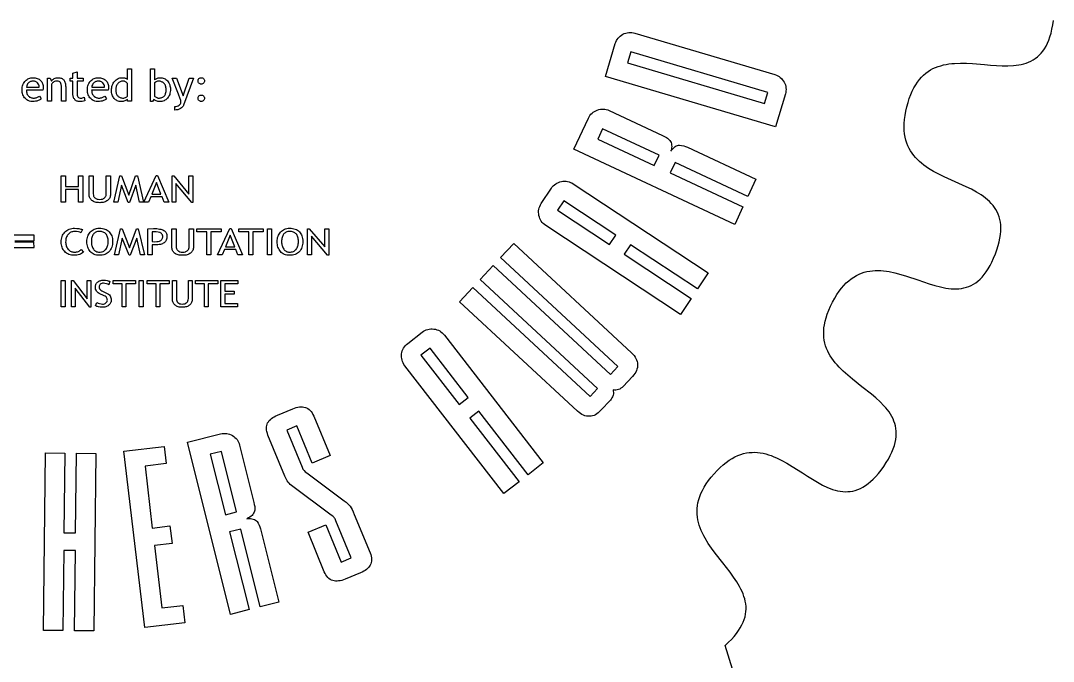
# Model space of a CAD drawing. Extents: x 6 to 265, y -82 to 305.
# Drawn here: x 128 to 259.6, y 79.3 to 160.9 of the extents above; entities that cross this region are included whole.
import ezdxf

# ---------------------------------------------------------------- set-up
doc = ezdxf.new("R2010")
doc.units = 0
doc.layers.add('PAGR', color=18, linetype='CONTINUOUS')

msp = doc.modelspace()

# ---------------------------------------------------------------- linework, layer by layer
at = {"layer": 'PAGR'}
for points in [[(233.53, 30.49), (217.75, 81.35), (218.17, 81.74), (218.55, 82.12), (218.89, 82.5), (219.19, 82.87), (219.46, 83.23), (219.69, 83.59), (219.89, 83.95), (220.05, 84.3), (220.18, 84.64), (220.29, 84.98), (220.36, 85.32), (220.4, 85.65), (220.42, 85.98), (220.42, 86.31), (220.38, 86.63), (220.33, 86.96), (220.26, 87.27), (220.16, 87.59), (220.05, 87.9), (219.92, 88.21), (219.77, 88.52), (219.61, 88.83), (219.24, 89.44), (218.84, 90.05), (218.39, 90.65), (217.45, 91.87), (216.49, 93.09), (216.03, 93.71), (215.6, 94.34), (215.21, 94.98), (215.03, 95.31), (214.87, 95.63), (214.72, 95.96), (214.58, 96.3), (214.46, 96.64), (214.37, 96.98), (214.29, 97.33), (214.23, 97.68), (214.19, 98.04), (214.18, 98.4), (214.19, 98.76), (214.23, 99.14), (214.3, 99.51), (214.39, 99.9), (214.52, 100.29), (214.68, 100.68), (214.87, 101.08), (215.09, 101.49), (215.35, 101.91), (215.64, 102.33), (215.98, 102.76), (216.35, 103.2), (216.74, 103.62), (217.13, 104), (217.51, 104.34), (217.89, 104.65), (218.27, 104.92), (218.64, 105.15), (219.01, 105.35), (219.38, 105.52), (219.75, 105.66), (220.11, 105.77), (220.47, 105.84), (220.83, 105.9), (221.19, 105.92), (221.54, 105.93), (221.89, 105.9), (222.24, 105.86), (222.59, 105.8), (222.94, 105.72), (223.28, 105.62), (223.62, 105.5), (223.96, 105.37), (224.3, 105.23), (224.97, 104.9), (225.63, 104.53), (226.29, 104.14), (227.6, 103.31), (228.25, 102.89), (228.89, 102.49), (229.53, 102.11), (230.17, 101.76), (230.81, 101.46), (231.13, 101.33), (231.45, 101.21), (231.77, 101.12), (232.09, 101.03), (232.41, 100.97), (232.73, 100.93), (233.05, 100.91), (233.37, 100.92), (233.69, 100.94), (234.02, 101), (234.34, 101.08), (234.66, 101.19), (234.99, 101.33), (235.31, 101.5), (235.64, 101.7), (235.97, 101.94), (236.29, 102.21), (236.62, 102.52), (236.96, 102.86), (237.29, 103.24), (237.62, 103.67), (237.96, 104.13), (238.27, 104.61), (238.55, 105.07), (238.79, 105.52), (239, 105.96), (239.17, 106.38), (239.31, 106.78), (239.42, 107.17), (239.49, 107.55), (239.54, 107.92), (239.56, 108.28), (239.55, 108.62), (239.51, 108.96), (239.45, 109.28), (239.37, 109.6), (239.26, 109.91), (239.14, 110.2), (238.99, 110.5), (238.82, 110.78), (238.64, 111.06), (238.44, 111.33), (238.22, 111.59), (237.99, 111.85), (237.49, 112.36), (236.95, 112.85), (236.38, 113.33), (235.18, 114.28), (233.96, 115.24), (233.37, 115.73), (232.8, 116.24), (232.27, 116.76), (232.02, 117.04), (231.78, 117.31), (231.56, 117.6), (231.35, 117.89), (231.15, 118.19), (230.98, 118.5), (230.82, 118.82), (230.68, 119.15), (230.56, 119.49), (230.46, 119.83), (230.39, 120.19), (230.34, 120.56), (230.31, 120.95), (230.32, 121.34), (230.35, 121.75), (230.4, 122.17), (230.49, 122.61), (230.61, 123.06), (230.77, 123.53), (230.95, 124.01), (231.17, 124.51), (231.43, 125.03), (231.71, 125.53), (231.99, 126), (232.29, 126.42), (232.58, 126.81), (232.89, 127.16), (233.19, 127.48), (233.51, 127.77), (233.83, 128.02), (234.15, 128.24), (234.48, 128.43), (234.81, 128.6), (235.14, 128.74), (235.48, 128.85), (235.82, 128.94), (236.17, 129), (236.52, 129.04), (236.87, 129.07), (237.22, 129.07), (237.58, 129.06), (237.94, 129.03), (238.3, 128.98), (238.66, 128.92), (239.39, 128.77), (240.12, 128.57), (240.85, 128.35), (242.32, 127.86), (243.04, 127.61), (243.76, 127.37), (244.48, 127.16), (245.18, 126.98), (245.87, 126.84), (246.21, 126.79), (246.55, 126.75), (246.88, 126.74), (247.21, 126.74), (247.53, 126.75), (247.86, 126.79), (248.17, 126.85), (248.48, 126.93), (248.79, 127.04), (249.09, 127.17), (249.38, 127.32), (249.67, 127.51), (249.95, 127.72), (250.23, 127.97), (250.49, 128.24), (250.76, 128.55), (251.01, 128.89), (251.26, 129.27), (251.5, 129.69), (251.73, 130.14), (251.95, 130.63), (252.17, 131.17), (252.36, 131.71), (252.52, 132.23), (252.65, 132.72), (252.75, 133.19), (252.82, 133.64), (252.86, 134.07), (252.87, 134.48), (252.85, 134.86), (252.81, 135.23), (252.74, 135.58), (252.65, 135.92), (252.54, 136.23), (252.4, 136.54), (252.25, 136.82), (252.07, 137.1), (251.88, 137.35), (251.66, 137.6), (251.44, 137.84), (251.19, 138.06), (250.93, 138.28), (250.66, 138.48), (250.38, 138.68), (249.77, 139.05), (249.13, 139.4), (248.47, 139.72), (247.07, 140.36), (245.67, 140.99), (244.98, 141.33), (244.31, 141.68), (243.67, 142.07), (243.36, 142.27), (243.06, 142.48), (242.78, 142.71), (242.5, 142.94), (242.25, 143.19), (242, 143.44), (241.77, 143.71), (241.56, 144), (241.36, 144.3), (241.19, 144.61), (241.03, 144.95), (240.89, 145.29), (240.78, 145.66), (240.69, 146.04), (240.62, 146.45), (240.58, 146.87), (240.56, 147.32), (240.57, 147.79), (240.61, 148.28), (240.67, 148.79), (240.77, 149.33), (240.9, 149.9), (241.05, 150.45), (241.21, 150.97), (241.4, 151.46), (241.59, 151.91), (241.8, 152.32), (242.03, 152.71), (242.26, 153.06), (242.51, 153.38), (242.77, 153.68), (243.04, 153.94), (243.33, 154.18), (243.62, 154.4), (243.92, 154.59), (244.23, 154.76), (244.55, 154.9), (244.88, 155.03), (245.22, 155.14), (245.56, 155.23), (245.91, 155.3), (246.26, 155.36), (246.62, 155.4), (246.99, 155.43), (247.73, 155.46), (248.49, 155.45), (249.25, 155.41), (250.79, 155.28), (251.55, 155.22), (252.3, 155.16), (253.05, 155.12), (253.77, 155.12), (254.47, 155.15), (254.82, 155.19), (255.15, 155.24), (255.48, 155.3), (255.8, 155.38), (256.11, 155.47), (256.41, 155.59), (256.7, 155.72), (256.98, 155.88), (257.26, 156.05), (257.52, 156.25), (257.76, 156.47), (258, 156.72), (258.22, 157), (258.43, 157.3), (258.63, 157.64), (258.81, 158), (258.97, 158.4), (259.12, 158.82), (259.26, 159.28), (259.38, 159.78), (259.48, 160.32), (259.56, 160.89)], [(127.29, 132.84), (129.75, 132.84), (129.75, 133.56), (124.99, 133.56)], [(124.99, 131.99), (129.76, 131.99), (129.73, 132.69), (127.29, 132.66)]]:
    msp.add_lwpolyline(points, dxfattribs=at)
for points in [[(224.1, 154.01), (224.28, 153.94), (224.46, 153.86), (224.62, 153.77), (224.78, 153.65), (224.92, 153.52), (225.04, 153.38), (225.16, 153.22), (225.27, 153.05), (225.36, 152.86), (225.43, 152.68), (225.48, 152.49), (225.51, 152.3), (225.52, 152.11), (225.51, 151.92), (225.48, 151.73), (225.44, 151.54), (224.19, 147.34), (202.53, 153.77), (203.77, 157.96), (203.84, 158.15), (203.92, 158.33), (204.01, 158.49), (204.13, 158.64), (204.25, 158.78), (204.4, 158.91), (204.56, 159.03), (204.73, 159.13), (204.92, 159.22), (205.1, 159.29), (205.29, 159.34), (205.48, 159.37), (205.68, 159.38), (205.87, 159.37), (206.07, 159.34), (206.27, 159.29)], [(205.75, 156.89), (205.34, 155.49), (222.78, 150.32), (223.19, 151.72)], [(134.7, 153.15), (134.36, 153.15), (134.36, 153.55), (134.7, 153.55), (134.7, 154.17), (135.22, 154.36), (135.22, 153.55), (136.02, 153.55), (136.02, 153.15), (135.22, 153.15), (135.22, 151.69), (135.22, 151.52), (135.25, 151.38), (135.29, 151.26), (135.34, 151.17), (135.41, 151.1), (135.5, 151.05), (135.61, 151.02), (135.74, 151.01), (135.84, 151.02), (135.94, 151.04), (136.05, 151.07), (136.15, 151.11), (136.23, 150.66), (136.06, 150.62), (135.89, 150.6), (135.71, 150.58), (135.52, 150.58), (135.44, 150.58), (135.36, 150.59), (135.28, 150.61), (135.2, 150.64), (135.13, 150.68), (135.06, 150.72), (135, 150.77), (134.94, 150.83), (134.88, 150.9), (134.83, 150.97), (134.79, 151.05), (134.76, 151.13), (134.73, 151.21), (134.71, 151.3), (134.7, 151.39), (134.7, 151.49)], [(141.63, 150.63), (141.63, 150.85), (141.56, 150.79), (141.48, 150.73), (141.39, 150.69), (141.3, 150.65), (141.2, 150.62), (141.09, 150.6), (140.97, 150.58), (140.84, 150.58), (140.71, 150.59), (140.58, 150.6), (140.46, 150.64), (140.35, 150.68), (140.24, 150.73), (140.14, 150.8), (140.04, 150.88), (139.95, 150.97), (139.87, 151.08), (139.81, 151.19), (139.75, 151.3), (139.7, 151.43), (139.66, 151.57), (139.63, 151.71), (139.62, 151.86), (139.61, 152.02), (139.62, 152.18), (139.64, 152.34), (139.67, 152.49), (139.71, 152.63), (139.77, 152.77), (139.83, 152.9), (139.91, 153.02), (140.01, 153.14), (140.11, 153.25), (140.21, 153.35), (140.32, 153.43), (140.44, 153.49), (140.56, 153.54), (140.68, 153.58), (140.81, 153.6), (140.94, 153.61), (141.16, 153.6), (141.25, 153.58), (141.34, 153.56), (141.42, 153.53), (141.5, 153.49), (141.57, 153.45), (141.63, 153.4), (141.63, 154.75), (142.15, 154.75), (142.15, 150.63)], [(145.02, 150.84), (144.83, 150.58), (144.57, 150.58), (144.57, 154.75), (145.09, 154.75), (145.09, 153.34), (145.14, 153.39), (145.2, 153.44), (145.28, 153.48), (145.37, 153.52), (145.47, 153.56), (145.57, 153.59), (145.67, 153.6), (145.77, 153.61), (145.92, 153.6), (146.06, 153.58), (146.19, 153.55), (146.31, 153.51), (146.43, 153.45), (146.54, 153.38), (146.65, 153.29), (146.74, 153.19), (146.83, 153.09), (146.91, 152.97), (146.97, 152.85), (147.02, 152.72), (147.06, 152.59), (147.09, 152.45), (147.11, 152.3), (147.12, 152.15), (147.11, 151.97), (147.09, 151.8), (147.06, 151.64), (147.02, 151.49), (146.97, 151.35), (146.91, 151.22), (146.83, 151.11), (146.74, 151), (146.64, 150.9), (146.54, 150.81), (146.42, 150.74), (146.3, 150.68), (146.17, 150.64), (146.03, 150.6), (145.88, 150.58), (145.73, 150.58), (145.63, 150.58), (145.52, 150.6), (145.42, 150.62), (145.32, 150.65), (145.23, 150.7), (145.14, 150.74), (145.07, 150.79)], [(130.87, 152.04), (128.77, 152.04), (128.77, 151.92), (128.78, 151.8), (128.81, 151.69), (128.84, 151.59), (128.88, 151.49), (128.92, 151.41), (128.98, 151.33), (129.05, 151.25), (129.11, 151.2), (129.18, 151.15), (129.25, 151.11), (129.33, 151.07), (129.41, 151.05), (129.5, 151.03), (129.59, 151.02), (129.69, 151.01), (129.79, 151.02), (129.9, 151.03), (130, 151.05), (130.09, 151.08), (130.18, 151.11), (130.27, 151.16), (130.35, 151.21), (130.43, 151.27), (130.65, 150.9), (130.58, 150.84), (130.49, 150.79), (130.39, 150.74), (130.28, 150.69), (130.12, 150.64), (129.95, 150.61), (129.77, 150.58), (129.58, 150.58), (129.45, 150.58), (129.32, 150.6), (129.19, 150.63), (129.07, 150.67), (128.96, 150.72), (128.85, 150.79), (128.75, 150.86), (128.65, 150.95), (128.55, 151.06), (128.46, 151.17), (128.39, 151.3), (128.33, 151.43), (128.28, 151.58), (128.25, 151.73), (128.23, 151.89), (128.22, 152.06), (128.23, 152.24), (128.25, 152.4), (128.28, 152.56), (128.33, 152.71), (128.39, 152.85), (128.47, 152.98), (128.56, 153.11), (128.66, 153.22), (128.76, 153.31), (128.86, 153.39), (128.97, 153.46), (129.09, 153.51), (129.21, 153.55), (129.33, 153.58), (129.46, 153.6), (129.59, 153.61), (129.74, 153.6), (129.89, 153.59), (130.02, 153.56), (130.15, 153.52), (130.27, 153.47), (130.38, 153.41), (130.48, 153.34), (130.57, 153.26), (130.65, 153.17), (130.72, 153.07), (130.78, 152.97), (130.83, 152.86), (130.87, 152.75), (130.89, 152.62), (130.91, 152.5), (130.91, 152.36), (130.9, 152.19)], [(129.61, 153.17), (129.45, 153.16), (129.37, 153.14), (129.3, 153.12), (129.23, 153.08), (129.16, 153.05), (129.09, 153), (129.03, 152.95), (128.93, 152.84), (128.86, 152.71), (128.81, 152.57), (128.78, 152.42), (130.4, 152.42), (130.39, 152.57), (130.35, 152.71), (130.29, 152.83), (130.2, 152.94), (130.14, 153), (130.08, 153.04), (130.02, 153.08), (129.95, 153.12), (129.87, 153.14), (129.79, 153.16), (129.7, 153.17)], [(133.26, 150.63), (133.26, 152.33), (133.25, 152.55), (133.22, 152.73), (133.18, 152.87), (133.15, 152.93), (133.12, 152.99), (133.08, 153.03), (133.04, 153.07), (132.99, 153.1), (132.93, 153.13), (132.8, 153.16), (132.65, 153.17), (132.56, 153.17), (132.46, 153.15), (132.37, 153.11), (132.28, 153.07), (132.18, 153.01), (132.1, 152.95), (132.04, 152.88), (131.98, 152.8), (131.98, 150.63), (131.46, 150.63), (131.46, 153.55), (131.81, 153.55), (131.98, 153.18), (132.05, 153.28), (132.13, 153.37), (132.22, 153.44), (132.32, 153.5), (132.43, 153.55), (132.55, 153.58), (132.68, 153.6), (132.82, 153.61), (132.93, 153.6), (133.04, 153.59), (133.14, 153.57), (133.24, 153.54), (133.32, 153.49), (133.4, 153.44), (133.47, 153.39), (133.54, 153.32), (133.59, 153.24), (133.64, 153.15), (133.68, 153.06), (133.72, 152.95), (133.74, 152.84), (133.76, 152.71), (133.77, 152.58), (133.78, 152.44), (133.78, 150.63)], [(139.19, 152.04), (137.08, 152.04), (137.09, 151.92), (137.1, 151.8), (137.12, 151.69), (137.15, 151.59), (137.19, 151.49), (137.24, 151.41), (137.3, 151.33), (137.36, 151.25), (137.43, 151.2), (137.5, 151.15), (137.57, 151.11), (137.65, 151.07), (137.73, 151.05), (137.82, 151.03), (137.91, 151.02), (138, 151.01), (138.11, 151.02), (138.22, 151.03), (138.32, 151.05), (138.41, 151.08), (138.5, 151.11), (138.59, 151.16), (138.67, 151.21), (138.75, 151.27), (138.96, 150.9), (138.9, 150.84), (138.81, 150.79), (138.71, 150.74), (138.6, 150.69), (138.44, 150.64), (138.27, 150.61), (138.09, 150.58), (137.9, 150.58), (137.77, 150.58), (137.64, 150.6), (137.51, 150.63), (137.39, 150.67), (137.28, 150.72), (137.17, 150.79), (137.07, 150.86), (136.97, 150.95), (136.87, 151.06), (136.78, 151.17), (136.71, 151.3), (136.65, 151.43), (136.6, 151.58), (136.56, 151.73), (136.54, 151.89), (136.54, 152.06), (136.54, 152.24), (136.57, 152.4), (136.6, 152.56), (136.65, 152.71), (136.71, 152.85), (136.79, 152.98), (136.87, 153.11), (136.98, 153.22), (137.08, 153.31), (137.18, 153.39), (137.29, 153.46), (137.41, 153.51), (137.53, 153.55), (137.65, 153.58), (137.78, 153.6), (137.91, 153.61), (138.06, 153.6), (138.2, 153.59), (138.34, 153.56), (138.47, 153.52), (138.58, 153.47), (138.69, 153.41), (138.79, 153.34), (138.89, 153.26), (138.97, 153.17), (139.04, 153.07), (139.1, 152.97), (139.15, 152.86), (139.18, 152.75), (139.21, 152.62), (139.23, 152.5), (139.23, 152.36), (139.22, 152.19)], [(137.93, 153.17), (137.77, 153.16), (137.69, 153.14), (137.61, 153.12), (137.54, 153.08), (137.48, 153.05), (137.41, 153), (137.35, 152.95), (137.25, 152.84), (137.18, 152.71), (137.12, 152.57), (137.1, 152.42), (138.72, 152.42), (138.7, 152.57), (138.67, 152.71), (138.61, 152.83), (138.52, 152.94), (138.46, 153), (138.4, 153.04), (138.34, 153.08), (138.26, 153.12), (138.19, 153.14), (138.11, 153.16), (138.02, 153.17)], [(141.63, 152.88), (141.58, 152.95), (141.52, 153.01), (141.46, 153.06), (141.4, 153.1), (141.33, 153.13), (141.25, 153.15), (141.18, 153.17), (141.09, 153.17), (140.99, 153.17), (140.89, 153.15), (140.8, 153.13), (140.71, 153.09), (140.63, 153.05), (140.56, 153), (140.48, 152.93), (140.42, 152.86), (140.36, 152.78), (140.3, 152.7), (140.26, 152.6), (140.22, 152.51), (140.2, 152.41), (140.18, 152.3), (140.16, 152.19), (140.16, 152.07), (140.16, 151.94), (140.17, 151.82), (140.19, 151.71), (140.22, 151.61), (140.25, 151.51), (140.29, 151.43), (140.34, 151.35), (140.4, 151.28), (140.46, 151.22), (140.53, 151.16), (140.61, 151.12), (140.7, 151.08), (140.79, 151.05), (140.89, 151.03), (141, 151.02), (141.12, 151.01), (141.18, 151.02), (141.25, 151.03), (141.41, 151.09), (141.49, 151.13), (141.55, 151.17), (141.6, 151.21), (141.63, 151.26)], [(145.09, 152.94), (145.09, 151.26), (145.11, 151.23), (145.14, 151.2), (145.29, 151.11), (145.46, 151.04), (145.53, 151.02), (145.58, 151.01), (145.71, 151.02), (145.83, 151.03), (145.94, 151.05), (146.04, 151.08), (146.13, 151.11), (146.21, 151.16), (146.28, 151.21), (146.34, 151.27), (146.39, 151.34), (146.44, 151.42), (146.48, 151.51), (146.51, 151.61), (146.54, 151.72), (146.56, 151.84), (146.57, 151.97), (146.57, 152.12), (146.57, 152.24), (146.55, 152.35), (146.53, 152.46), (146.5, 152.56), (146.47, 152.65), (146.42, 152.74), (146.36, 152.82), (146.3, 152.89), (146.23, 152.96), (146.16, 153.02), (146.08, 153.06), (145.99, 153.1), (145.9, 153.13), (145.8, 153.15), (145.69, 153.17), (145.58, 153.17), (145.53, 153.17), (145.47, 153.15), (145.32, 153.09), (145.17, 153.01), (145.13, 152.98)], [(148.8, 150.13), (148.78, 150.07), (148.74, 150), (148.65, 149.88), (148.53, 149.77), (148.38, 149.67), (148.21, 149.59), (148.04, 149.53), (147.85, 149.5), (147.66, 149.49), (147.66, 149.95), (147.82, 149.96), (147.96, 149.99), (148.09, 150.03), (148.22, 150.1), (148.32, 150.18), (148.39, 150.27), (148.43, 150.37), (148.45, 150.47), (148.44, 150.59), (148.43, 150.71), (148.4, 150.83), (148.36, 150.94), (148.14, 151.52), (147.35, 153.55), (147.88, 153.55), (148.74, 151.29), (149.51, 153.55), (150.04, 153.55)], [(151.04, 153.61), (151.12, 153.6), (151.2, 153.58), (151.27, 153.54), (151.33, 153.49), (151.38, 153.43), (151.42, 153.36), (151.44, 153.28), (151.45, 153.2), (151.44, 153.12), (151.42, 153.04), (151.38, 152.97), (151.33, 152.91), (151.27, 152.86), (151.2, 152.82), (151.12, 152.8), (151.04, 152.79), (150.96, 152.8), (150.89, 152.82), (150.82, 152.86), (150.75, 152.91), (150.7, 152.97), (150.66, 153.04), (150.64, 153.12), (150.63, 153.2), (150.64, 153.28), (150.66, 153.36), (150.7, 153.43), (150.75, 153.49), (150.82, 153.54), (150.89, 153.58), (150.96, 153.6)], [(151.04, 151.4), (151.12, 151.39), (151.2, 151.37), (151.27, 151.33), (151.33, 151.28), (151.38, 151.22), (151.42, 151.15), (151.44, 151.07), (151.45, 150.99), (151.44, 150.91), (151.42, 150.83), (151.38, 150.76), (151.33, 150.7), (151.27, 150.65), (151.2, 150.61), (151.12, 150.58), (151.04, 150.58), (150.96, 150.58), (150.89, 150.61), (150.82, 150.65), (150.75, 150.7), (150.7, 150.76), (150.66, 150.83), (150.64, 150.91), (150.63, 150.99), (150.64, 151.07), (150.66, 151.15), (150.7, 151.22), (150.75, 151.28), (150.82, 151.33), (150.89, 151.37), (150.96, 151.39)], [(200.34, 148.44), (200.44, 148.63), (200.55, 148.79), (200.67, 148.95), (200.81, 149.08), (200.96, 149.21), (201.12, 149.31), (201.29, 149.41), (201.48, 149.49), (201.68, 149.55), (201.87, 149.59), (202.06, 149.61), (202.25, 149.62), (202.44, 149.6), (202.63, 149.56), (202.81, 149.51), (203, 149.43), (209.8, 146.25), (210.04, 146.13), (210.28, 145.99), (210.41, 145.91), (210.52, 145.82), (210.62, 145.72), (210.72, 145.6), (210.8, 145.48), (210.87, 145.34), (210.91, 145.19), (210.95, 145.03), (210.96, 144.86), (210.95, 144.67), (210.92, 144.47), (210.86, 144.25), (210.99, 144.44), (211.13, 144.6), (211.27, 144.74), (211.41, 144.85), (211.54, 144.93), (211.68, 144.99), (211.82, 145.02), (211.96, 145.02), (212.22, 145), (212.48, 144.95), (212.72, 144.87), (212.95, 144.78), (221.67, 140.71), (220.64, 138.49), (211.38, 142.81), (210.77, 141.49), (220.02, 137.17), (218.98, 134.94), (198.51, 144.51)], [(209.36, 143.75), (202.16, 147.12), (201.54, 145.79), (208.74, 142.43)], [(135.43, 137.76), (135.43, 139.38), (133.74, 139.38), (133.74, 137.76), (133.21, 137.76), (133.21, 141.1), (133.74, 141.1), (133.74, 139.76), (135.43, 139.76), (135.43, 141.1), (135.96, 141.1), (135.96, 137.76)], [(136.76, 141.1), (137.29, 141.1), (137.29, 138.81), (137.3, 138.67), (137.32, 138.6), (137.34, 138.54), (137.37, 138.47), (137.41, 138.42), (137.51, 138.31), (137.57, 138.26), (137.63, 138.22), (137.77, 138.16), (137.93, 138.13), (138.11, 138.11), (138.29, 138.13), (138.46, 138.16), (138.53, 138.19), (138.6, 138.22), (138.67, 138.26), (138.72, 138.31), (138.78, 138.36), (138.82, 138.41), (138.86, 138.47), (138.89, 138.53), (138.92, 138.6), (138.94, 138.67), (138.95, 138.83), (138.95, 141.1), (139.48, 141.1), (139.48, 138.78), (139.47, 138.65), (139.46, 138.54), (139.43, 138.43), (139.39, 138.33), (139.34, 138.23), (139.27, 138.14), (139.2, 138.06), (139.11, 137.99), (139.02, 137.92), (138.91, 137.86), (138.8, 137.81), (138.68, 137.77), (138.55, 137.74), (138.41, 137.72), (138.27, 137.71), (138.11, 137.7), (137.96, 137.71), (137.81, 137.72), (137.67, 137.74), (137.54, 137.77), (137.42, 137.81), (137.3, 137.86), (137.2, 137.92), (137.11, 137.98), (137.03, 138.05), (136.96, 138.14), (136.89, 138.22), (136.85, 138.32), (136.81, 138.42), (136.78, 138.53), (136.76, 138.65), (136.76, 138.78)], [(143.19, 137.76), (142.73, 139.91), (141.89, 137.71), (141.75, 137.71), (140.88, 139.91), (140.43, 137.76), (139.93, 137.76), (140.66, 141.1), (140.9, 141.1), (141.82, 138.66), (142.67, 141.1), (142.91, 141.1), (143.7, 137.76)], [(146.33, 137.76), (146.06, 138.46), (144.61, 138.46), (144.33, 137.76), (143.74, 137.76), (145.31, 141.15), (145.45, 141.15), (146.91, 137.76)], [(149.83, 137.71), (147.82, 140.16), (147.82, 137.76), (147.32, 137.76), (147.32, 141.1), (147.53, 141.1), (149.48, 138.79), (149.48, 141.1), (149.99, 141.1), (149.99, 137.71)], [(145.36, 140.27), (144.75, 138.8), (145.91, 138.8)], [(194.92, 134.79), (194.75, 134.91), (194.6, 135.04), (194.47, 135.19), (194.35, 135.34), (194.25, 135.51), (194.17, 135.68), (194.1, 135.87), (194.05, 136.07), (194.02, 136.27), (194, 136.47), (194.01, 136.67), (194.04, 136.86), (194.09, 137.05), (194.15, 137.23), (194.24, 137.41), (194.34, 137.59), (195.63, 139.53), (195.75, 139.7), (195.88, 139.85), (196.02, 139.98), (196.18, 140.1), (196.34, 140.2), (196.52, 140.28), (196.71, 140.35), (196.9, 140.4), (197.11, 140.43), (197.31, 140.44), (197.5, 140.43), (197.69, 140.41), (197.88, 140.36), (198.06, 140.29), (198.24, 140.21), (198.42, 140.1), (215.6, 128.77), (214.25, 126.72), (205.72, 132.34), (204.92, 131.13), (213.44, 125.5), (212.09, 123.46)], [(197.23, 137.95), (196.42, 136.74), (203.05, 132.36), (203.86, 133.58)], [(135.9, 134.27), (135.72, 133.88), (135.65, 133.91), (135.57, 133.95), (135.39, 134), (135.17, 134.03), (134.91, 134.04), (134.78, 134.03), (134.66, 134.01), (134.55, 133.98), (134.44, 133.94), (134.34, 133.89), (134.25, 133.82), (134.16, 133.75), (134.08, 133.66), (134.01, 133.56), (133.95, 133.46), (133.89, 133.35), (133.85, 133.23), (133.81, 133.1), (133.79, 132.97), (133.78, 132.83), (133.77, 132.69), (133.78, 132.55), (133.79, 132.41), (133.82, 132.29), (133.85, 132.17), (133.9, 132.06), (133.95, 131.95), (134.02, 131.86), (134.09, 131.76), (134.17, 131.68), (134.26, 131.61), (134.36, 131.55), (134.46, 131.5), (134.56, 131.46), (134.67, 131.43), (134.79, 131.42), (134.91, 131.41), (135.05, 131.42), (135.17, 131.43), (135.29, 131.46), (135.4, 131.49), (135.5, 131.54), (135.6, 131.6), (135.68, 131.66), (135.76, 131.74), (136.06, 131.39), (135.94, 131.3), (135.81, 131.22), (135.67, 131.15), (135.52, 131.1), (135.37, 131.06), (135.21, 131.03), (135.04, 131.01), (134.86, 131), (134.67, 131.01), (134.5, 131.03), (134.33, 131.07), (134.17, 131.12), (134.03, 131.18), (133.89, 131.27), (133.77, 131.36), (133.65, 131.47), (133.55, 131.59), (133.46, 131.73), (133.38, 131.87), (133.32, 132.02), (133.27, 132.18), (133.24, 132.35), (133.22, 132.52), (133.21, 132.71), (133.22, 132.9), (133.24, 133.07), (133.28, 133.24), (133.33, 133.4), (133.39, 133.55), (133.47, 133.69), (133.57, 133.83), (133.68, 133.95), (133.8, 134.07), (133.93, 134.17), (134.07, 134.25), (134.22, 134.32), (134.38, 134.38), (134.54, 134.41), (134.71, 134.44), (134.9, 134.45), (135.2, 134.43), (135.47, 134.4), (135.7, 134.34), (135.8, 134.31)], [(136.48, 132.75), (136.49, 132.93), (136.51, 133.1), (136.54, 133.26), (136.59, 133.42), (136.65, 133.56), (136.72, 133.7), (136.81, 133.84), (136.91, 133.96), (137.02, 134.08), (137.14, 134.17), (137.27, 134.26), (137.41, 134.33), (137.56, 134.38), (137.72, 134.42), (137.89, 134.44), (138.06, 134.45), (138.26, 134.44), (138.45, 134.42), (138.62, 134.39), (138.78, 134.34), (138.93, 134.27), (139.07, 134.2), (139.2, 134.11), (139.31, 134), (139.41, 133.88), (139.5, 133.75), (139.58, 133.61), (139.64, 133.46), (139.68, 133.3), (139.72, 133.13), (139.74, 132.95), (139.75, 132.75), (139.74, 132.55), (139.72, 132.36), (139.68, 132.19), (139.64, 132.02), (139.58, 131.86), (139.5, 131.72), (139.41, 131.59), (139.31, 131.47), (139.2, 131.36), (139.07, 131.26), (138.93, 131.18), (138.78, 131.12), (138.62, 131.07), (138.44, 131.03), (138.26, 131.01), (138.06, 131), (137.88, 131.01), (137.71, 131.03), (137.55, 131.07), (137.4, 131.12), (137.26, 131.19), (137.13, 131.28), (137.01, 131.38), (136.9, 131.49), (136.8, 131.62), (136.72, 131.75), (136.65, 131.9), (136.59, 132.05), (136.54, 132.21), (136.51, 132.38), (136.49, 132.56)], [(143.31, 131.06), (142.84, 133.2), (141.99, 131.01), (141.86, 131.01), (140.98, 133.2), (140.52, 131.06), (140.01, 131.06), (140.75, 134.39), (140.99, 134.39), (141.92, 131.96), (142.78, 134.39), (143.02, 134.39), (143.82, 131.06)], [(144.78, 132.34), (144.78, 131.06), (144.25, 131.06), (144.25, 134.39), (144.98, 134.41), (145.18, 134.41), (145.38, 134.4), (145.56, 134.38), (145.72, 134.35), (145.88, 134.32), (146.02, 134.28), (146.14, 134.23), (146.26, 134.17), (146.36, 134.1), (146.44, 134.03), (146.52, 133.95), (146.58, 133.87), (146.62, 133.77), (146.66, 133.67), (146.68, 133.56), (146.68, 133.44), (146.68, 133.3), (146.66, 133.18), (146.63, 133.06), (146.59, 132.95), (146.54, 132.85), (146.47, 132.76), (146.4, 132.67), (146.31, 132.6), (146.21, 132.53), (146.1, 132.48), (145.97, 132.43), (145.84, 132.39), (145.69, 132.36), (145.53, 132.33), (145.36, 132.32), (145.18, 132.32)], [(147.3, 134.39), (147.83, 134.39), (147.83, 132.11), (147.85, 131.96), (147.87, 131.89), (147.89, 131.83), (147.92, 131.77), (147.96, 131.71), (148.06, 131.61), (148.12, 131.56), (148.18, 131.52), (148.32, 131.46), (148.48, 131.42), (148.66, 131.41), (148.85, 131.42), (149.02, 131.46), (149.09, 131.48), (149.16, 131.52), (149.23, 131.56), (149.29, 131.6), (149.34, 131.65), (149.38, 131.71), (149.42, 131.76), (149.46, 131.83), (149.48, 131.89), (149.5, 131.96), (149.51, 132.12), (149.51, 134.39), (150.05, 134.39), (150.05, 132.07), (150.04, 131.95), (150.02, 131.83), (150, 131.72), (149.95, 131.62), (149.9, 131.53), (149.84, 131.44), (149.76, 131.36), (149.68, 131.28), (149.58, 131.22), (149.48, 131.16), (149.36, 131.11), (149.24, 131.07), (149.11, 131.04), (148.97, 131.02), (148.82, 131.01), (148.67, 131), (148.51, 131.01), (148.36, 131.02), (148.22, 131.04), (148.09, 131.07), (147.96, 131.11), (147.85, 131.16), (147.75, 131.21), (147.65, 131.28), (147.57, 131.35), (147.5, 131.43), (147.44, 131.52), (147.39, 131.62), (147.35, 131.72), (147.32, 131.83), (147.3, 131.95), (147.3, 132.07)], [(152.28, 133.98), (152.28, 131.06), (151.74, 131.06), (151.74, 133.98), (150.5, 133.98), (150.5, 134.39), (153.58, 134.39), (153.58, 133.98)], [(155.72, 131.06), (155.45, 131.76), (153.99, 131.76), (153.71, 131.06), (153.11, 131.06), (154.7, 134.43), (154.84, 134.43), (156.31, 131.06)], [(157.62, 133.98), (157.62, 131.06), (157.09, 131.06), (157.09, 133.98), (155.84, 133.98), (155.84, 134.39), (158.92, 134.39), (158.92, 133.98)], [(159.47, 131.06), (159.47, 134.39), (160, 134.39), (160, 131.06)], [(160.71, 132.75), (160.72, 132.93), (160.74, 133.1), (160.77, 133.26), (160.82, 133.42), (160.88, 133.56), (160.95, 133.7), (161.04, 133.84), (161.14, 133.96), (161.25, 134.08), (161.37, 134.17), (161.5, 134.26), (161.64, 134.33), (161.79, 134.38), (161.94, 134.42), (162.11, 134.44), (162.29, 134.45), (162.49, 134.44), (162.67, 134.42), (162.85, 134.39), (163.01, 134.34), (163.16, 134.27), (163.3, 134.2), (163.42, 134.11), (163.54, 134), (163.64, 133.88), (163.73, 133.75), (163.8, 133.61), (163.86, 133.46), (163.91, 133.3), (163.94, 133.13), (163.96, 132.95), (163.97, 132.75), (163.96, 132.55), (163.94, 132.36), (163.91, 132.19), (163.86, 132.02), (163.8, 131.86), (163.73, 131.72), (163.64, 131.59), (163.54, 131.47), (163.42, 131.36), (163.29, 131.26), (163.16, 131.18), (163.01, 131.12), (162.84, 131.07), (162.67, 131.03), (162.48, 131.01), (162.29, 131), (162.11, 131.01), (161.94, 131.03), (161.78, 131.07), (161.63, 131.12), (161.49, 131.19), (161.36, 131.28), (161.24, 131.38), (161.13, 131.49), (161.03, 131.62), (160.95, 131.75), (160.87, 131.9), (160.81, 132.05), (160.77, 132.21), (160.74, 132.38), (160.72, 132.56)], [(167.12, 131.01), (165.09, 133.45), (165.09, 131.06), (164.59, 131.06), (164.59, 134.39), (164.8, 134.39), (166.77, 132.09), (166.77, 134.39), (167.28, 134.39), (167.28, 131.01)], [(137.05, 132.75), (137.05, 132.61), (137.06, 132.48), (137.08, 132.35), (137.11, 132.23), (137.15, 132.11), (137.2, 132), (137.25, 131.89), (137.31, 131.79), (137.38, 131.7), (137.46, 131.63), (137.54, 131.56), (137.63, 131.51), (137.73, 131.46), (137.83, 131.43), (137.94, 131.42), (138.06, 131.41), (138.19, 131.42), (138.32, 131.43), (138.44, 131.46), (138.54, 131.5), (138.64, 131.55), (138.74, 131.61), (138.82, 131.68), (138.9, 131.76), (138.96, 131.86), (139.02, 131.96), (139.07, 132.07), (139.11, 132.19), (139.14, 132.31), (139.17, 132.45), (139.18, 132.6), (139.18, 132.75), (139.18, 132.91), (139.17, 133.05), (139.15, 133.19), (139.11, 133.31), (139.07, 133.43), (139.03, 133.54), (138.97, 133.63), (138.9, 133.72), (138.83, 133.79), (138.75, 133.86), (138.65, 133.91), (138.55, 133.96), (138.44, 133.99), (138.32, 134.02), (138.2, 134.03), (138.06, 134.04), (137.94, 134.03), (137.83, 134.02), (137.72, 133.99), (137.62, 133.95), (137.53, 133.9), (137.45, 133.84), (137.37, 133.77), (137.3, 133.69), (137.24, 133.6), (137.19, 133.5), (137.15, 133.4), (137.11, 133.28), (137.08, 133.16), (137.06, 133.03), (137.05, 132.9)], [(144.78, 133.98), (144.78, 132.75), (145.14, 132.73), (145.37, 132.74), (145.57, 132.77), (145.74, 132.82), (145.82, 132.85), (145.88, 132.89), (145.94, 132.94), (145.99, 132.99), (146.04, 133.04), (146.07, 133.1), (146.1, 133.17), (146.12, 133.24), (146.13, 133.31), (146.13, 133.39), (146.13, 133.47), (146.12, 133.54), (146.1, 133.6), (146.07, 133.66), (146.03, 133.71), (145.98, 133.76), (145.93, 133.81), (145.87, 133.85), (145.8, 133.89), (145.72, 133.92), (145.54, 133.96), (145.32, 133.99), (145.07, 134), (144.95, 134)], [(154.74, 133.56), (154.14, 132.09), (155.3, 132.09)], [(161.27, 132.75), (161.28, 132.61), (161.29, 132.48), (161.31, 132.35), (161.34, 132.23), (161.38, 132.11), (161.42, 132), (161.48, 131.89), (161.54, 131.79), (161.61, 131.7), (161.68, 131.63), (161.77, 131.56), (161.86, 131.51), (161.96, 131.46), (162.06, 131.43), (162.17, 131.42), (162.29, 131.41), (162.42, 131.42), (162.55, 131.43), (162.66, 131.46), (162.77, 131.5), (162.87, 131.55), (162.96, 131.61), (163.05, 131.68), (163.12, 131.76), (163.19, 131.86), (163.25, 131.96), (163.3, 132.07), (163.34, 132.19), (163.37, 132.31), (163.39, 132.45), (163.41, 132.6), (163.41, 132.75), (163.41, 132.91), (163.39, 133.05), (163.37, 133.19), (163.34, 133.31), (163.3, 133.43), (163.25, 133.54), (163.2, 133.63), (163.13, 133.72), (163.06, 133.79), (162.97, 133.86), (162.88, 133.91), (162.78, 133.96), (162.67, 133.99), (162.55, 134.02), (162.42, 134.03), (162.29, 134.04), (162.17, 134.03), (162.05, 134.02), (161.95, 133.99), (161.85, 133.95), (161.76, 133.9), (161.68, 133.84), (161.6, 133.77), (161.53, 133.69), (161.47, 133.6), (161.42, 133.5), (161.37, 133.4), (161.34, 133.28), (161.31, 133.16), (161.29, 133.03), (161.28, 132.9)], [(188.22, 129.69), (203.16, 115.82), (204.11, 116.84), (189.17, 130.72), (190.84, 132.51), (205.85, 118.57), (206.02, 118.4), (206.17, 118.23), (206.3, 118.05), (206.4, 117.87), (206.49, 117.68), (206.55, 117.49), (206.59, 117.3), (206.61, 117.11), (206.6, 116.91), (206.58, 116.72), (206.53, 116.52), (206.46, 116.33), (206.37, 116.14), (206.26, 115.96), (206.12, 115.77), (205.96, 115.59), (204.76, 114.29), (204.63, 114.18), (204.49, 114.07), (204.34, 113.98), (204.17, 113.91), (203.99, 113.86), (203.82, 113.83), (203.65, 113.84), (203.48, 113.87), (203.52, 113.71), (203.54, 113.54), (203.53, 113.36), (203.49, 113.18), (203.43, 113), (203.35, 112.84), (203.26, 112.7), (203.15, 112.56), (201.95, 111.27), (201.78, 111.1), (201.6, 110.95), (201.43, 110.82), (201.24, 110.71), (201.06, 110.63), (200.87, 110.57), (200.68, 110.53), (200.48, 110.51), (200.29, 110.51), (200.09, 110.54), (199.9, 110.59), (199.71, 110.66), (199.52, 110.75), (199.33, 110.86), (199.15, 111), (198.96, 111.16), (183.95, 125.1), (185.62, 126.9), (200.57, 113.02), (201.52, 114.04), (186.57, 127.92)], [(133.21, 124.44), (133.21, 127.78), (133.7, 127.78), (133.7, 124.44)], [(136.84, 124.4), (134.99, 126.83), (134.99, 124.44), (134.52, 124.44), (134.52, 127.78), (134.72, 127.78), (136.53, 125.47), (136.53, 127.78), (136.99, 127.78), (136.99, 124.4)], [(137.57, 124.59), (137.74, 125.01), (137.9, 124.93), (138.09, 124.86), (138.28, 124.81), (138.45, 124.79), (138.59, 124.8), (138.71, 124.83), (138.82, 124.88), (138.91, 124.94), (138.99, 125.02), (139.05, 125.11), (139.08, 125.2), (139.09, 125.31), (139.08, 125.39), (139.06, 125.47), (139.03, 125.55), (138.99, 125.62), (138.93, 125.7), (138.82, 125.78), (138.68, 125.86), (138.51, 125.94), (138.22, 126.06), (138.05, 126.15), (137.9, 126.24), (137.79, 126.34), (137.7, 126.44), (137.64, 126.56), (137.59, 126.68), (137.56, 126.82), (137.56, 126.97), (137.56, 127.06), (137.57, 127.15), (137.6, 127.23), (137.63, 127.31), (137.67, 127.38), (137.72, 127.46), (137.77, 127.52), (137.84, 127.59), (137.91, 127.64), (137.99, 127.69), (138.08, 127.74), (138.17, 127.77), (138.26, 127.8), (138.36, 127.82), (138.46, 127.83), (138.57, 127.83), (138.85, 127.82), (139.08, 127.79), (139.17, 127.76), (139.26, 127.73), (139.34, 127.7), (139.4, 127.65), (139.26, 127.26), (139.13, 127.32), (138.96, 127.38), (138.76, 127.43), (138.58, 127.45), (138.47, 127.44), (138.36, 127.41), (138.27, 127.37), (138.19, 127.31), (138.13, 127.24), (138.08, 127.16), (138.06, 127.07), (138.05, 126.97), (138.06, 126.85), (138.1, 126.74), (138.16, 126.65), (138.24, 126.57), (138.38, 126.48), (138.62, 126.37), (138.91, 126.24), (139.08, 126.16), (139.23, 126.06), (139.34, 125.96), (139.43, 125.85), (139.49, 125.73), (139.54, 125.6), (139.57, 125.45), (139.58, 125.28), (139.57, 125.19), (139.56, 125.1), (139.53, 125.02), (139.5, 124.94), (139.45, 124.86), (139.39, 124.78), (139.33, 124.71), (139.25, 124.65), (139.17, 124.59), (139.08, 124.53), (138.98, 124.49), (138.87, 124.45), (138.76, 124.42), (138.64, 124.4), (138.52, 124.39), (138.38, 124.39), (138.15, 124.4), (137.94, 124.44), (137.84, 124.47), (137.74, 124.5), (137.65, 124.55)], [(141.45, 127.37), (141.45, 124.44), (140.96, 124.44), (140.96, 127.37), (139.82, 127.37), (139.82, 127.78), (142.65, 127.78), (142.65, 127.37)], [(143.15, 124.44), (143.15, 127.78), (143.64, 127.78), (143.64, 124.44)], [(145.77, 127.37), (145.77, 124.44), (145.28, 124.44), (145.28, 127.37), (144.14, 127.37), (144.14, 127.78), (146.96, 127.78), (146.96, 127.37)], [(147.38, 127.78), (147.87, 127.78), (147.87, 125.49), (147.88, 125.35), (147.92, 125.22), (147.98, 125.1), (148.07, 124.99), (148.19, 124.91), (148.32, 124.84), (148.46, 124.81), (148.63, 124.79), (148.8, 124.81), (148.95, 124.84), (149.08, 124.9), (149.14, 124.94), (149.2, 124.99), (149.25, 125.04), (149.29, 125.09), (149.33, 125.15), (149.35, 125.21), (149.39, 125.35), (149.41, 125.5), (149.41, 127.78), (149.9, 127.78), (149.9, 125.46), (149.89, 125.33), (149.88, 125.22), (149.85, 125.11), (149.81, 125.01), (149.76, 124.91), (149.71, 124.82), (149.64, 124.74), (149.56, 124.67), (149.47, 124.6), (149.37, 124.54), (149.27, 124.5), (149.16, 124.46), (149.04, 124.43), (148.91, 124.4), (148.77, 124.39), (148.63, 124.39), (148.49, 124.39), (148.35, 124.4), (148.22, 124.42), (148.1, 124.45), (147.99, 124.49), (147.88, 124.54), (147.79, 124.6), (147.7, 124.66), (147.63, 124.74), (147.56, 124.82), (147.5, 124.91), (147.46, 125), (147.42, 125.1), (147.4, 125.22), (147.38, 125.33), (147.38, 125.46)], [(151.94, 127.37), (151.94, 124.44), (151.45, 124.44), (151.45, 127.37), (150.31, 127.37), (150.31, 127.78), (153.14, 127.78), (153.14, 127.37)], [(154.04, 127.37), (154.04, 126.44), (155.23, 126.44), (155.23, 126.05), (154.04, 126.05), (154.04, 124.85), (155.67, 124.85), (155.67, 124.44), (153.55, 124.44), (153.55, 127.78), (155.7, 127.78), (155.7, 127.37)], [(176.97, 116.95), (176.85, 117.12), (176.75, 117.3), (176.67, 117.47), (176.61, 117.66), (176.57, 117.85), (176.55, 118.04), (176.55, 118.24), (176.56, 118.44), (176.6, 118.65), (176.65, 118.84), (176.72, 119.02), (176.81, 119.19), (176.91, 119.36), (177.04, 119.51), (177.17, 119.65), (177.33, 119.79), (179.17, 121.21), (179.34, 121.33), (179.51, 121.43), (179.69, 121.51), (179.88, 121.57), (180.07, 121.61), (180.26, 121.63), (180.46, 121.63), (180.66, 121.62), (180.86, 121.58), (181.06, 121.53), (181.24, 121.46), (181.41, 121.37), (181.57, 121.27), (181.73, 121.15), (181.87, 121.01), (182, 120.85), (194.6, 104.57), (192.66, 103.07), (186.41, 111.15), (185.26, 110.26), (191.51, 102.18), (189.57, 100.68)], [(180.18, 119.2), (179.02, 118.31), (183.89, 112.02), (185.04, 112.92)], [(168.2, 97.21), (168.14, 97.34), (168.09, 97.45), (168.03, 97.54), (167.96, 97.62), (167.89, 97.7), (167.81, 97.78), (167.6, 97.94), (162.55, 101.7), (162.37, 101.85), (162.22, 102), (162.09, 102.14), (162, 102.28), (161.84, 102.57), (161.69, 102.89), (159.54, 108.11), (159.46, 108.34), (159.39, 108.56), (159.36, 108.76), (159.34, 108.96), (159.35, 109.15), (159.38, 109.33), (159.43, 109.5), (159.5, 109.66), (159.6, 109.82), (159.71, 109.96), (159.84, 110.1), (159.99, 110.23), (160.16, 110.35), (160.34, 110.46), (160.55, 110.57), (160.77, 110.67), (162.69, 111.46), (162.92, 111.55), (163.14, 111.62), (163.35, 111.67), (163.55, 111.7), (163.75, 111.71), (163.94, 111.7), (164.12, 111.68), (164.3, 111.64), (164.46, 111.58), (164.62, 111.49), (164.77, 111.39), (164.91, 111.26), (165.04, 111.11), (165.16, 110.93), (165.26, 110.74), (165.36, 110.52), (167.44, 105.5), (165.17, 104.56), (163.22, 109.3), (161.92, 108.76), (163.88, 104.03), (163.93, 103.91), (163.99, 103.8), (164.06, 103.7), (164.13, 103.61), (164.29, 103.46), (164.48, 103.3), (169.23, 99.76), (169.48, 99.57), (169.68, 99.4), (169.84, 99.24), (169.99, 99.06), (170.12, 98.87), (170.25, 98.63), (170.38, 98.35), (170.53, 98.01), (172.54, 93.13), (172.62, 92.9), (172.68, 92.69), (172.72, 92.48), (172.74, 92.28), (172.73, 92.09), (172.7, 91.91), (172.65, 91.74), (172.57, 91.58), (172.48, 91.43), (172.36, 91.28), (172.23, 91.14), (172.08, 91.01), (171.92, 90.89), (171.73, 90.78), (171.53, 90.67), (171.31, 90.57), (169.39, 89.78), (169.16, 89.69), (168.94, 89.63), (168.73, 89.58), (168.52, 89.55), (168.33, 89.53), (168.14, 89.54), (167.95, 89.56), (167.78, 89.6), (167.61, 89.67), (167.45, 89.75), (167.31, 89.86), (167.17, 89.99), (167.04, 90.14), (166.92, 90.31), (166.81, 90.51), (166.71, 90.73), (164.64, 95.75), (166.91, 96.68), (168.86, 91.95), (170.15, 92.48)], [(153.49, 108.28), (153.69, 108.32), (153.89, 108.34), (154.08, 108.34), (154.28, 108.33), (154.47, 108.29), (154.65, 108.23), (154.84, 108.15), (155.02, 108.05), (155.19, 107.94), (155.34, 107.82), (155.48, 107.68), (155.6, 107.54), (155.71, 107.38), (155.8, 107.21), (155.87, 107.03), (155.93, 106.84), (157.75, 99.55), (157.8, 99.3), (157.85, 99.02), (157.86, 98.87), (157.86, 98.73), (157.85, 98.58), (157.82, 98.44), (157.78, 98.29), (157.71, 98.16), (157.63, 98.03), (157.52, 97.9), (157.4, 97.78), (157.24, 97.67), (157.07, 97.57), (156.86, 97.48), (157.09, 97.49), (157.31, 97.49), (157.5, 97.46), (157.67, 97.43), (157.82, 97.37), (157.95, 97.3), (158.06, 97.22), (158.15, 97.11), (158.3, 96.89), (158.42, 96.66), (158.52, 96.42), (158.59, 96.18), (160.93, 86.85), (158.55, 86.25), (156.07, 96.16), (154.65, 95.81), (157.13, 85.9), (154.75, 85.3), (149.27, 107.23)], [(143.84, 83.63), (141.18, 106.07), (146.3, 106.68), (146.56, 104.49), (143.88, 104.17), (144.81, 96.28), (147.06, 96.55), (147.32, 94.33), (145.07, 94.06), (146.01, 86.11), (148.69, 86.43), (148.95, 84.24)], [(135.04, 95.66), (135.15, 105.81), (137.6, 105.79), (137.36, 83.19), (134.91, 83.22), (135.02, 93.43), (133.53, 93.44), (133.42, 83.23), (130.97, 83.26), (131.21, 105.85), (133.66, 105.83), (133.55, 95.68)], [(155.53, 98.33), (153.6, 106.04), (152.19, 105.68), (154.11, 97.97)]]:
    msp.add_lwpolyline(points, close=True, dxfattribs=at)

doc.saveas('drawing.dxf')
